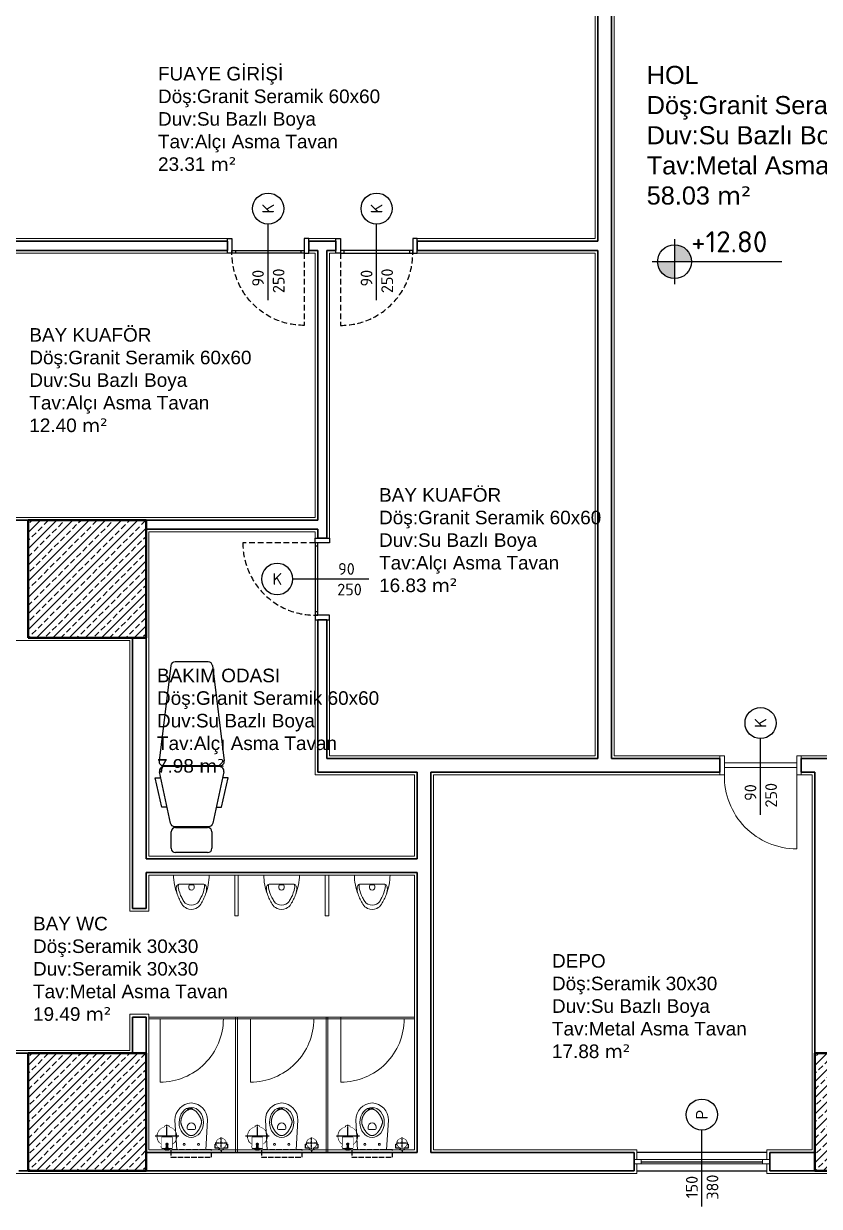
# Model space of a CAD drawing. Header units: millimetres. Extents: x 1443065 to 1517367, y 3763150 to 3779068.
# Drawn here: x 1501148 to 1502028, y 3765808 to 3767116 of the extents above; entities that cross this region are included whole.
import ezdxf
from ezdxf.enums import TextEntityAlignment as Align

# ---------------------------------------------------------------- set-up
doc = ezdxf.new("R2010")
doc.units = ezdxf.units.MM
doc.set_wipeout_variables(frame=1)
for name, pattern in [('ACAD_ISO02W100', [15, 12, -3]), ('HIDDEN', [9.525, 6.35, -3.175]), ('HIDDEN2', [0.1875, 0.125, -0.0625])]:
    doc.linetypes.add(name, pattern=pattern)
for name, color, linetype in [('1 vitrifiye', 141, 'Continuous'), ('1-Tefriş', 51, 'Continuous'), ('HATCH 1', 253, 'Continuous'), ('HIDDEN', 124, 'HIDDEN'), ('m-DOG_', 4, 'Continuous'), ('m-DOG_gor', 8, 'Continuous'), ('m-TAR_duvar', 8, 'Continuous'), ('m-TFR_vitrifiye', 1, 'Continuous'), ('m-YAZ_kot', 7, 'Continuous'), ('m-YAZ_poz', 7, 'Continuous'), ('SANITARY', 152, 'Continuous'), ('SANITARY 1', 124, 'Continuous')]:
    doc.layers.add(name, color=color, linetype=linetype)
for name, color, linetype, lineweight in [('D-tefris', 252, 'Continuous', 0), ('DUVAR', 2, 'Continuous', 35), ('MAHAL', 52, 'Continuous', 13), ('MERDIVEN', 4, 'Continuous', 20), ('SIVA', 3, 'Continuous', 9), ('TASIYICI', 170, 'Continuous', 50), ('TEFRIS', 165, 'Continuous', 15)]:
    doc.layers.add(name, color=color, linetype=linetype, lineweight=lineweight)
doc.styles.add('mono', font='isocpeur.ttf')
doc.styles.get("Standard").update_dxf_attribs({"font": 'arial.ttf'})

# ---------------------------------------------------------------- blocks, each defined once
blk = doc.blocks.new('m-penpoz')
blk.add_line((0, -1.625), (0, 0))
blk.add_circle((0, 0.332), 0.332)
blk.add_attdef('POZNO', text='', height=0.18).set_placement((0, 0.332), align=Align.MIDDLE)
blk.add_attdef('HEIGHT', text='', height=0.18, rotation=90).set_placement((0.069, -1.625), align=Align.TOP_LEFT)
blk.add_attdef('WIDTH', text='', height=0.18, rotation=90).set_placement((0, -1.625), align=Align.BOTTOM_LEFT)
blk = doc.blocks.new('A$C00621B5F')
at = {"layer": 'HATCH 1'}
for points in [[(57, -100), (-57, -100)], [(57, -101), (-57, -101)], [(57, -102), (-57, -102)], [(57, -104), (-57, -104)], [(57, -107), (-57, -107)], [(57, -110), (-57, -110)], [(57, -115), (-57, -115)], [(57, -122), (-57, -122)]]:
    blk.add_lwpolyline(points, dxfattribs=at)
at = {"layer": 'SANITARY'}
blk.add_lwpolyline([(-20, -20), (-20, 0), (20, 0), (20, -20), (57, -20), (57, -140), (-57, -140), (-57, -40), (-59, -40, -1), (-59, -32), (-57, -32), (-57, -20)], format="xyb", close=True, dxfattribs=at)
at = {"layer": 'SANITARY 1'}
for points in [[(-20, -20), (-20, -20), (-20, 0), (20, 0), (20, -20), (0, -20)], [(-59, -32), (-57, -32)], [(-59, -40), (-57, -40)], [(-57, -32), (-19, -32)], [(-19, -40), (-57, -40)], [(-2, -53), (0, -20), (0, -10), (-20, -10), (-20, -20), (-18, -53)], [(-1, -32), (54, -32), (54, -40), (-1, -40)]]:
    blk.add_lwpolyline(points, dxfattribs=at)
blk.add_circle((-10, -62), 12.5, dxfattribs=at)
blk.add_arc((-59, -36), 4, 90, 270, dxfattribs=at)
blk.add_wipeout([(-57, -20), (-20, -20), (-20, -10), (-20, 0), (20, 0), (20, -20), (57, -20), (57, -140), (-57, -140), (-57, -40), (-59, -40), (-60, -40), (-60, -40), (-61, -39), (-61, -39), (-62, -39), (-62, -38), (-62, -38), (-63, -37), (-63, -37), (-63, -36), (-63, -35), (-63, -35), (-62, -34), (-62, -34), (-62, -33), (-61, -33), (-61, -32), (-60, -32), (-60, -32), (-59, -32), (-57, -32)]).dxf.layer = 'SANITARY 1'
blk = doc.blocks.new('A$C34477918')
at = {"layer": 'SANITARY'}
blk.add_lwpolyline([(-48, 25), (0, 25), (0, -25), (-48, -25, -0.804346), (-253, -20), (-265, -20), (-265, 20), (-253, 20, -0.804515), (-48, 25)], format="xyb", close=True, dxfattribs=at)
at = {"layer": 'SANITARY 1'}
blk.add_lwpolyline([(-265, 20), (-253, 20, 0.087238), (-253, -20), (-265, -20)], format="xyb", close=True, dxfattribs=at)
blk.add_lwpolyline([(-48, 25, 0.784465), (-48, 25), (0, 25), (0, -25), (-48, -25)], format="xyb", dxfattribs=at)
blk.add_arc((-150, 0), 105, 346.2259, 13.7741, dxfattribs=at)
at = {"color": 124}
for points in [[(-253, 20), (-254, 16), (-254, 12), (-255, 8), (-255, 4), (-255, 0), (-255, -3), (-255, -6), (-254, -10), (-254, -14), (-253, -17), (-253, -20), (-265, -20), (-265, 20)], [(-48, 25), (-47, 19), (-46, 13), (-45, 6), (-45, 0), (-45, -6), (-46, -12), (-46, -17), (-48, -25), (0, -25), (0, 25)]]:
    blk.add_wipeout(points, dxfattribs=at).dxf.layer = 'SANITARY'
at = {"color": 21}
blk.add_wipeout([(-45, 0), (-46, 13), (-48, 26), (-52, 38), (-57, 50), (-64, 61), (-72, 71), (-82, 80), (-92, 88), (-103, 94), (-115, 99), (-128, 103), (-140, 105), (-153, 105), (-166, 104), (-179, 101), (-191, 97), (-203, 91), (-213, 84), (-223, 75), (-232, 66), (-239, 55), (-245, 44), (-250, 32), (-253, 19), (-255, 6), (-255, -6), (-253, -19), (-250, -32), (-245, -44), (-239, -55), (-232, -66), (-223, -75), (-213, -84), (-203, -91), (-191, -97), (-179, -101), (-166, -104), (-153, -105), (-140, -105), (-128, -103), (-115, -99), (-103, -94), (-92, -88), (-82, -80), (-72, -71), (-64, -61), (-57, -50), (-52, -38), (-48, -26), (-46, -13)], dxfattribs=at).dxf.layer = 'SANITARY'
at = {"layer": 'HIDDEN'}
for points in [[(-24, 0), (-276, 0)], [(-150, 130), (-150, -130)]]:
    blk.add_lwpolyline(points, dxfattribs=at)
blk = doc.blocks.new('A$C168D751E')
blk.add_wipeout([(0, 0), (17, 0), (18, 0), (18, 0), (19, 0), (19, -1), (19, -1), (20, -2), (20, -2), (20, -2), (20, -3), (20, -4), (20, -15), (56, -15), (57, -14), (59, -12), (60, -11), (62, -10), (63, -10), (65, -10), (66, -10), (68, -11), (70, -11), (71, -12), (72, -13), (73, -14), (74, -15), (74, -16), (75, -17), (75, -19), (75, -21), (75, -23), (74, -24), (73, -26), (72, -27), (71, -28), (69, -29), (68, -30), (67, -30), (65, -30), (64, -30), (62, -30), (61, -29), (60, -28), (59, -28), (58, -27), (57, -26), (57, -26), (56, -25), (20, -25), (20, -37), (20, -38), (19, -39), (18, -40), (18, -40), (17, -40), (0, -40)]).dxf.layer = 'SANITARY 1'
at = {"layer": 'SANITARY'}
blk.add_lwpolyline([(0, 0), (0, -40), (17, -40, 0.391502), (20, -37), (20, -25), (56, -25, 3.732498), (56, -15), (20, -15), (20, -4, 0.457252), (17, 0)], format="xyb", close=True, dxfattribs=at)
at = {"layer": 'SANITARY 1'}
blk.add_lwpolyline([(17, 0), (0, 0), (0, -40), (17, -40, 0.414214), (20, -37), (20, -3, 0.414214)], format="xyb", close=True, dxfattribs=at)
for points in [[(20, -15), (56, -15)], [(20, -25), (56, -25)]]:
    blk.add_lwpolyline(points, dxfattribs=at)
blk.add_circle((65, -20), 5, dxfattribs=at)
blk.add_arc((65, -20), 10, 209.9966, 150.0034, dxfattribs=at)
blk = doc.blocks.new('wc k')
at = {"layer": '1-Tefriş', "linetype": 'HIDDEN2', "ltscale": 0.5}
blk.add_line((431501.1, 73803.4, 1380.7), (431492.1, 73803.4, 1380.7), dxfattribs=at)
at = {"layer": '1-Tefriş'}
for points, elevation in [([(431496, 73810.2), (431496, 73804.6)], 1380.7), ([(431496, 73802.2), (431496, 73796.6), (431500.2, 73796.6), (431500.2, 73810.2), (431496, 73810.2)], 1380.7), ([(431494, 73800.9), (431495, 73800.9), (431495, 73805.7), (431494, 73805.7)], 0), ([(431495, 73802.2), (431497, 73802.2), (431497, 73804.6), (431495, 73804.6)], 0)]:
    blk.add_lwpolyline(points, dxfattribs=dict(at, elevation=elevation))
blk = doc.blocks.new('klozet2')
at = {"layer": '1 vitrifiye', "color": 4, "linetype": 'Continuous', "lineweight": 0}
for p, q in [((0, 16), (-33, 18)), ((0, 0), (0, 16)), ((-25.3, 4.5), (-23.6, 4.5)), ((-22.6, -3.5), (-22.6, 3.5)), ((-25.3, -4.5), (-23.6, -4.5))]:
    blk.add_line(p, q, dxfattribs=at)
blk.add_circle((-6.2, 8), 1.07, dxfattribs=at)
for centre, radius, start, end in [((-33.1, -0.9), 18.9, 89.5656, 177.338), ((-25.3, 0), 4.5, 90, 180), ((-25.3, 0), 4.5, 180, 270), ((-23.6, 3.5), 1, 0, 90), ((-23.6, -3.5), 1, 270, 0)]:
    blk.add_arc(centre, radius, start, end, dxfattribs=at)
at = {"layer": '1-Tefriş', "xscale": -1}
blk.add_blockref('wc k', (431494, -73770.3, -1380.7), dxfattribs=at)
at = {"layer": 'SANITARY', "color": 65, "xscale": 0.1, "yscale": 0.1, "zscale": 0.1, "rotation": 359.9999658251877}
blk.add_blockref('A$C34477918', (-0.1, -26.9), dxfattribs=at)
at = {"layer": '1 vitrifiye', "color": 4, "linetype": 'Continuous', "lineweight": 0}
blk.add_circle((-6.2, -8), 1.07, dxfattribs=at)
blk.add_arc((-33.1, 0.9), 18.9, 182.662, 270.4344, dxfattribs=at)
blk.add_ellipse((-30.4, 0), major_axis=(-16.6, 0.1), ratio=0.812391, dxfattribs=at)
at = {"layer": 'TEFRIS', "color": 4, "linetype": 'Continuous'}
blk.add_lwpolyline([(-45, 0), (-45, 0.1), (-45, 0.3), (-45, 0.4), (-45, 0.6), (-45, 0.7), (-44.9, 0.9), (-44.9, 1), (-44.9, 1.1), (-44.8, 1.3), (-44.8, 1.4), (-44.8, 1.6), (-44.7, 1.7), (-44.7, 1.8), (-44.6, 2), (-44.6, 2.1), (-44.5, 2.2), (-44.5, 2.4), (-44.4, 2.5), (-44.4, 2.7), (-44.3, 2.8), (-44.2, 2.9), (-44.1, 3.1), (-44.1, 3.2), (-44, 3.3), (-43.9, 3.5), (-43.8, 3.6), (-43.7, 3.7), (-43.7, 3.8), (-43.6, 4), (-43.5, 4.1), (-43.4, 4.2), (-43.3, 4.4), (-43.2, 4.5), (-43.1, 4.6), (-43, 4.7), (-42.9, 4.9), (-42.8, 5), (-42.7, 5.1), (-42.4, 5.3), (-42.2, 5.6), (-42, 5.8), (-41.7, 6.1), (-41.5, 6.3), (-41.2, 6.5), (-40.9, 6.7), (-40.7, 7), (-40.4, 7.2), (-40.1, 7.4), (-39.8, 7.6), (-39.6, 7.8), (-39.3, 8), (-39, 8.2), (-38.7, 8.4), (-38.4, 8.5), (-38.1, 8.7), (-37.8, 8.9), (-37.5, 9.1), (-37.2, 9.2), (-36.9, 9.4), (-36.6, 9.5), (-36.3, 9.7), (-36.1, 9.8), (-35.8, 10), (-35.5, 10.1), (-35.2, 10.2), (-34.9, 10.4), (-34.6, 10.5), (-34.4, 10.6), (-34.1, 10.7), (-33.9, 10.8), (-33.6, 10.9), (-33.3, 11), (-33.1, 11), (-32.9, 11.1), (-32.6, 11.2), (-32.4, 11.2), (-32.2, 11.3), (-32, 11.3), (-31.8, 11.4), (-31.6, 11.4), (-31.4, 11.4), (-31.3, 11.4), (-31.1, 11.4), (-30.9, 11.5), (-30.8, 11.4), (-30.6, 11.4), (-30.4, 11.4), (-30.2, 11.4), (-30, 11.3), (-29.7, 11.3), (-29.5, 11.3), (-29.3, 11.2), (-29, 11.1), (-28.8, 11.1), (-28.5, 11), (-28.2, 10.9), (-27.9, 10.8), (-27.6, 10.7), (-27.3, 10.6), (-27, 10.5), (-26.7, 10.4), (-26.4, 10.3), (-26.1, 10.2), (-25.8, 10), (-25.5, 9.9), (-25.2, 9.7), (-24.8, 9.6), (-24.5, 9.4), (-24.2, 9.3), (-23.9, 9.1), (-23.5, 8.9), (-23.2, 8.8), (-22.9, 8.6), (-22.6, 8.4), (-22.3, 8.2), (-21.9, 8), (-21.6, 7.8), (-21.3, 7.6), (-21, 7.4), (-20.7, 7.2), (-20.4, 7), (-20.1, 6.7), (-19.8, 6.5), (-19.5, 6.3), (-19.3, 6.1), (-19, 5.8), (-18.9, 5.7), (-18.7, 5.6), (-18.6, 5.4), (-18.5, 5.3), (-18.4, 5.2), (-18.2, 5.1), (-18.1, 4.9), (-18, 4.8), (-17.9, 4.7), (-17.8, 4.6), (-17.7, 4.4), (-17.6, 4.3), (-17.5, 4.2), (-17.4, 4), (-17.3, 3.9), (-17.2, 3.8), (-17.1, 3.6), (-17, 3.5), (-16.9, 3.4), (-16.8, 3.2), (-16.7, 3.1), (-16.7, 2.9), (-16.6, 2.8), (-16.5, 2.7), (-16.4, 2.5), (-16.4, 2.4), (-16.3, 2.2), (-16.3, 2.1), (-16.2, 1.9), (-16.2, 1.8), (-16.1, 1.6), (-16.1, 1.5), (-16, 1.4), (-16, 1.2), (-16, 1.1), (-15.9, 0.9), (-15.9, 0.8), (-15.9, 0.6), (-15.9, 0.5), (-15.9, 0.3), (-15.9, 0.2), (-15.9, 0), (-15.9, -0.1), (-15.9, -0.3), (-15.9, -0.4), (-15.9, -0.6), (-15.9, -0.7), (-15.9, -0.9), (-16, -1), (-16, -1.2), (-16, -1.3), (-16.1, -1.5), (-16.1, -1.6), (-16.1, -1.7), (-16.2, -1.9), (-16.2, -2), (-16.3, -2.2), (-16.3, -2.3), (-16.4, -2.4), (-16.5, -2.6), (-16.5, -2.7), (-16.6, -2.9), (-16.7, -3), (-16.8, -3.1), (-16.8, -3.3), (-16.9, -3.4), (-17, -3.5), (-17.1, -3.7), (-17.2, -3.8), (-17.3, -3.9), (-17.4, -4.1), (-17.5, -4.2), (-17.6, -4.3), (-17.7, -4.5), (-17.8, -4.6), (-17.9, -4.7), (-18, -4.8), (-18.1, -5), (-18.2, -5.1), (-18.3, -5.2), (-18.4, -5.3), (-18.6, -5.5), (-18.8, -5.7), (-19.1, -5.9), (-19.3, -6.2), (-19.6, -6.4), (-19.9, -6.6), (-20.1, -6.9), (-20.4, -7.1), (-20.7, -7.3), (-21, -7.5), (-21.3, -7.7), (-21.6, -7.9), (-21.9, -8.1), (-22.2, -8.3), (-22.5, -8.5), (-22.8, -8.7), (-23.1, -8.8), (-23.4, -9), (-23.7, -9.2), (-24, -9.3), (-24.3, -9.5), (-24.7, -9.7), (-25, -9.8), (-25.3, -9.9), (-25.6, -10.1), (-25.9, -10.2), (-26.2, -10.3), (-26.4, -10.4), (-26.7, -10.6), (-27, -10.7), (-27.3, -10.8), (-27.6, -10.9), (-27.8, -10.9), (-28.1, -11), (-28.4, -11.1), (-28.6, -11.2), (-28.8, -11.2), (-29.1, -11.3), (-29.3, -11.3), (-29.5, -11.4), (-29.7, -11.4), (-29.9, -11.4), (-30.1, -11.4), (-30.3, -11.5), (-30.4, -11.5), (-30.6, -11.5), (-30.9, -11.5), (-31.1, -11.4), (-31.4, -11.4), (-31.6, -11.4), (-31.8, -11.4), (-32.1, -11.4), (-32.3, -11.4), (-32.5, -11.4), (-32.7, -11.3), (-33, -11.3), (-33.2, -11.3), (-33.4, -11.2), (-33.6, -11.2), (-33.8, -11.2), (-34, -11.1), (-34.2, -11.1), (-34.4, -11), (-34.6, -11), (-34.8, -11), (-35, -10.9), (-35.2, -10.9), (-35.4, -10.8), (-35.6, -10.7), (-35.8, -10.7), (-36, -10.6), (-36.1, -10.6), (-36.3, -10.5), (-36.5, -10.4), (-36.7, -10.4), (-36.8, -10.3), (-37, -10.2), (-37.2, -10.2), (-37.3, -10.1), (-37.5, -10), (-37.7, -10), (-37.8, -9.9), (-38, -9.8), (-38.1, -9.7), (-38.3, -9.7), (-38.4, -9.6), (-38.6, -9.5), (-38.9, -9.3), (-39.2, -9.2), (-39.4, -9), (-39.7, -8.8), (-39.9, -8.6), (-40.2, -8.5), (-40.4, -8.3), (-40.7, -8.1), (-40.9, -7.9), (-41.1, -7.7), (-41.3, -7.5), (-41.5, -7.3), (-41.7, -7.1), (-41.9, -6.9), (-42.1, -6.8), (-42.2, -6.6), (-42.4, -6.4), (-42.6, -6.2), (-42.7, -6), (-42.8, -5.8), (-43, -5.6), (-43.1, -5.5), (-43.2, -5.3), (-43.4, -5.1), (-43.5, -4.9), (-43.6, -4.8), (-43.7, -4.6), (-43.8, -4.4), (-43.9, -4.3), (-43.9, -4.1), (-44, -4), (-44.1, -3.9), (-44.2, -3.6), (-44.3, -3.4), (-44.4, -3.2), (-44.5, -3), (-44.5, -2.9), (-44.6, -2.8), (-44.8, -2.2), (-44.9, -1.6), (-45.1, -1.1), (-45.3, -0.7), (-45.4, -0.3), (-45.6, 0.1), (-45.6, 0.3), (-45.7, 0.4), (-45.8, 0.5), (-45.8, 0.7), (-45.9, 0.8), (-45.9, 0.9), (-46, 1), (-46, 1.1), (-46.1, 1.1), (-46.1, 1.2), (-46.2, 1.3), (-46.2, 1.3), (-46.3, 1.3), (-46.3, 1.4), (-46.3, 1.4), (-46.4, 1.4), (-46.4, 1.4), (-46.4, 1.4), (-46.5, 1.4), (-46.5, 1.4), (-46.5, 1.3), (-46.5, 1.3), (-46.5, 1.3), (-46.6, 1.2), (-46.6, 1.2), (-46.6, 1.1), (-46.6, 1.1), (-46.6, 1), (-46.6, 0.9), (-46.6, 0.8), (-46.6, 0.7), (-46.6, 0.5), (-46.6, 0.3), (-46.6, 0), (-46.6, -0.2), (-46.6, -0.4), (-46.6, -0.7), (-46.5, -0.9), (-46.5, -1.2), (-46.5, -1.5), (-46.4, -1.7), (-46.4, -2), (-46.3, -2.2), (-46.3, -2.5), (-46.2, -2.8), (-46.2, -3), (-46.1, -3.2), (-46.1, -3.5), (-46, -3.7), (-46, -3.9), (-45.9, -4), (-45.8, -4.2), (-45.8, -4.3), (-45.8, -4.3), (-45.7, -4.4), (-45.7, -4.5), (-45.7, -4.5), (-45.7, -4.5), (-45.6, -4.6), (-45.6, -4.6), (-45.6, -4.6), (-45.5, -4.7), (-45.5, -4.7), (-45.5, -4.7), (-45.5, -4.7), (-45.4, -4.6), (-45.4, -4.6), (-45.4, -4.6), (-45.4, -4.5), (-45.3, -4.5), (-45.3, -4.4), (-45.3, -4.4), (-45.3, -4.3), (-45.2, -4.2), (-45.2, -4.1), (-45.2, -4), (-45.2, -3.9), (-45.2, -3.7), (-45.1, -3.6), (-45.1, -3.4), (-45.1, -3.3), (-45.1, -3.1), (-45.1, -2.7), (-45, -2.3), (-45, -1.8), (-45, -1.2), (-45, -0.7), (-45, 0)], close=True, dxfattribs=at)
at = {"layer": 'SANITARY', "color": 65}
for name, p, xscale, yscale, zscale, rotation in [('A$C34477918', (0.1, 33.1, -1380.7), 0.05, 0.05, 0.05, 359.9999658251877), ('A$C00621B5F', (0, -26.9), -0.1, 0.1, 0.1, 269.9999658251876)]:
    blk.add_blockref(name, p, dxfattribs=dict(at, xscale=xscale, yscale=yscale, zscale=zscale, rotation=rotation))
at = {"layer": '1 vitrifiye', "color": 4, "linetype": 'Continuous', "lineweight": 0}
for p, q in [((0, 0), (0, -16)), ((0, -16), (-33, -18))]:
    blk.add_line(p, q, dxfattribs=at)
at = {"layer": 'SANITARY', "color": 124, "xscale": -0.1, "yscale": 0.1, "zscale": 0.1}
blk.add_blockref('A$C168D751E', (0, -24.9), dxfattribs=at)
at = {"layer": '1 vitrifiye', "color": 4, "linetype": 'ACAD_ISO02W100', "ltscale": 0.5}
blk.add_lwpolyline([(0, -22.5), (8, -22.5), (8, 22.5), (0, 22.5)], close=True, dxfattribs=at)
blk = doc.blocks.new('A$C00DA5D96')
for p, q in [((0, 381), (197, 381)), ((74, 280), (197, 280)), ((183, 274), (213, 274)), ((395, 381), (197, 381)), ((321, 280), (197, 280)), ((168, 244), (168, 259)), ((228, 244), (228, 259))]:
    blk.add_line(p, q)
for centre, radius, start, end in [((602, 387), 602, 180.6485, 201.2624), ((70, 241), 39.4, 83.5556, 176.5846), ((132, 253), 79.8, 162.6637, 191.578), ((183, 259), 15, 90, 180), ((213, 259), 15, 0, 90), ((325, 241), 39.4, 3.4154, 96.4444), ((263, 253), 79.8, 348.422, 17.3363), ((-207, 387), 602, 338.7376, 359.3515), ((213, 231), 183, 176.1501, 199.9016), ((593, 366), 586, 199.5848, 211.6591), ((394, 296), 345, 189.856, 208.6524), ((670, 429), 651, 207.2122, 211.4214), ((198, 244), 30, 180, 0), ((-275, 429), 651, 328.5786, 332.7878), ((-198, 366), 586, 328.3409, 340.4152), ((1, 296), 345, 331.3476, 350.144), ((182, 231), 183, 340.0984, 3.8499), ((196, 121), 120, 211.6331, 245.8136), ((190, 140), 91.1, 214.0275, 274.6304), ((197, 104), 105, 241.3789, 298.6211), ((205, 140), 91.1, 265.3696, 325.9725), ((199, 121), 120, 294.1864, 328.3669)]:
    blk.add_arc(centre, radius, start, end)
blk = doc.blocks.new('pisuar')
at = {"layer": 'D-tefris', "xscale": 0.1, "yscale": 0.1, "zscale": 0.1, "rotation": 180}
blk.add_blockref('A$C00DA5D96', (9192, -27004.6), dxfattribs=at)
blk = doc.blocks.new('Masaj Koltuığu')
at = {"layer": 'm-TFR_vitrifiye'}
for p, q in [((-17.7, 211), (17.7, 211)), ((-22.5, 188), (-22.5, 206.2)), ((22.5, 206.2), (22.5, 188)), ((17.7, 183.3), (-17.7, 183.3)), ((-33.1, 160.5), (-40.5, 128.2)), ((-27.2, 160.5), (-33.1, 160.5)), ((27.2, 160.5), (33.1, 160.5)), ((33.1, 160.5), (40.5, 128.2)), ((-40.5, 128.2), (-34.1, 128.2)), ((40.5, 128.2), (34.1, 128.2)), ((-23, 4.1), (-36, 109.4)), ((-31.3, 114.9), (31.3, 114.9)), ((-30.8, 115.8), (30.8, 115.8)), ((23, 4.1), (36, 109.4)), ((-18.3, 0), (18.3, 0))]:
    blk.add_line(p, q, dxfattribs=at)
at = {"layer": 'm-TFR_vitrifiye', "elevation": 0}
blk.add_lwpolyline([(-35.5, 121.6), (-23.3, 178.5, -0.353653), (-18.6, 182.3), (18.6, 182.3, -0.353653), (23.3, 178.5), (35.5, 121.6)], format="xyb", dxfattribs=at)
at = {"layer": 'm-TFR_vitrifiye'}
for centre, start, end in [((-17.7, 206.2), 90, 180), ((17.7, 206.2), 360, 90), ((-17.7, 188), 180, 270), ((17.7, 188), 270, 360), ((-30.8, 120.6), 167.9052, 270), ((30.8, 120.6), 270, 12.0948), ((-31.3, 110.1), 90, 187.7266), ((31.3, 110.1), 352.2734, 90), ((-18.3, 4.8), 187.7266, 270), ((18.3, 4.8), 270, 352.2734)]:
    blk.add_arc(centre, 4.78, start, end, dxfattribs=at)
blk = doc.blocks.new('90lık Kqpı')
at = {"layer": 'm-DOG_', "linetype": 'HIDDEN'}
blk.add_line((-8, -5), (-88, -5), dxfattribs=at)
at = {"layer": 'm-DOG_'}
for p, q in [((-5, -8.8), (-8, -8.8)), ((-5, -81.2), (-8, -81.2))]:
    blk.add_line(p, q, dxfattribs=at)
for points in [[(8, 0), (8, -5), (-8, -5), (-8, 0)], [(-8, -5), (-8, -85), (-5, -85), (-5, -5)], [(8, -90), (8, -85), (-8, -85), (-8, -90)]]:
    blk.add_lwpolyline(points, close=True, dxfattribs=at)
at = {"layer": 'm-DOG_', "linetype": 'HIDDEN'}
blk.add_arc((-8, -5), 80, 180, 270, dxfattribs=at)
blk = doc.blocks.new('m-plankot')
h = blk.add_hatch(color=256)
h.paths.add_polyline_path([(0, 0.144), (0, 0), (0.144, 0, 0.414214)])
h.paths.add_polyline_path([(0, -0.144), (0, 0), (-0.144, 0, 0.414214)])
for p, q in [((0, 0.192), (0, -0.192)), ((0.914, 0), (-0.192, 0))]:
    blk.add_line(p, q)
blk.add_circle((0, 0), 0.144)
blk.add_attdef('INCEKOT', (0.187, 0.1), '', height=0.18)
blk.add_attdef('KABAKOT', text='', height=0.18).set_placement((0.187, -0.1), align=Align.TOP_LEFT)

msp = doc.modelspace()

# ---------------------------------------------------------------- hatches: boundary and pattern name
at = {"layer": 'm-TAR_duvar'}
h = msp.add_hatch(dxfattribs=at)
h.set_pattern_fill('ANSI33', color=256, scale=2)
h.set_pattern_definition([(45, (78491.978, -90835.454), (-8.98025612, 8.98025612), []), (45, (78500.958, -90835.454), (-8.98025612, 8.98025612), [6.35, -3.175])])
h.paths.add_polyline_path([(1501153.4, 3766436.6), (1501283.8, 3766436.6), (1501283.8, 3766566.6), (1501153.4, 3766566.6)])
h = msp.add_hatch(dxfattribs=at)
h.set_pattern_fill('ANSI33', color=256, scale=2)
h.set_pattern_definition([(45, (78491.978, -90835.454), (-8.98025612, 8.98025612), []), (45, (78500.958, -90835.454), (-8.98025612, 8.98025612), [6.35, -3.175])])
h.paths.add_polyline_path([(1501153.4, 3766436.6), (1501283.8, 3766436.6), (1501283.8, 3766566.6), (1501153.4, 3766566.6)])
h = msp.add_hatch(dxfattribs=at)
h.set_pattern_fill('ANSI33', color=256, scale=2)
h.set_pattern_definition([(45, (78491.978, -91424.947), (-8.98025612, 8.98025612), []), (45, (78500.958, -91424.947), (-8.98025612, 8.98025612), [6.35, -3.175])])
h.paths.add_polyline_path([(1501153.4, 3765847.1), (1501283.8, 3765847.1), (1501283.8, 3765977.1), (1501153.4, 3765977.1)])
h = msp.add_hatch(dxfattribs=at)
h.set_pattern_fill('ANSI33', color=256, scale=2)
h.set_pattern_definition([(45, (78491.978, -91424.947), (-8.98025612, 8.98025612), []), (45, (78500.958, -91424.947), (-8.98025612, 8.98025612), [6.35, -3.175])])
h.paths.add_polyline_path([(1501153.4, 3765847.1), (1501283.8, 3765847.1), (1501283.8, 3765977.1), (1501153.4, 3765977.1)])
h = msp.add_hatch(dxfattribs=at)
h.set_pattern_fill('ANSI33', color=256, scale=2)
h.set_pattern_definition([(45, (79361.977, -91424.947), (-8.98025612, 8.98025612), []), (45, (79370.957, -91424.947), (-8.98025612, 8.98025612), [6.35, -3.175])])
h.paths.add_polyline_path([(1502023.4, 3765847.1), (1502154, 3765847.1), (1502153.8, 3765977.1), (1502023.4, 3765977.1)])

# ---------------------------------------------------------------- linework, layer by layer
at = {"layer": 'DUVAR'}
for p, q in [((1501783.4, 3766880.1), (1501783.4, 3767202.8)), ((1501798.4, 3767202.8), (1501798.4, 3766551.6)), ((1501783.4, 3766880.1), (1501783.4, 3766875.1)), ((1501373.8, 3766875.1), (1501058.3, 3766875.1)), ((1501373.8, 3766865.1), (1501373.8, 3766875.1)), ((1501493.8, 3766875.1), (1501463.8, 3766875.1)), ((1501463.8, 3766865.1), (1501463.8, 3766875.1)), ((1501493.8, 3766865.1), (1501493.8, 3766875.1)), ((1501783.4, 3766875.1), (1501583.8, 3766875.1)), ((1501583.8, 3766865.1), (1501583.8, 3766875.1)), ((1501373.8, 3766865.1), (1501058.3, 3766865.1)), ((1501473.8, 3766865.1), (1501463.8, 3766865.1)), ((1501473.8, 3766566.6), (1501473.8, 3766865.1)), ((1501493.8, 3766865.1), (1501483.8, 3766865.1)), ((1501483.8, 3766546.6), (1501483.8, 3766865.1)), ((1501783.4, 3766865.1), (1501583.8, 3766865.1)), ((1501783.4, 3766865.1), (1501783.4, 3766546.6)), ((1501153.4, 3766566.6), (1501058.3, 3766566.6)), ((1501283.8, 3766566.6), (1501473.8, 3766566.6)), ((1501283.8, 3766556.6), (1501473.8, 3766556.6)), ((1501473.8, 3766546.6), (1501473.8, 3766556.6)), ((1501473.8, 3766546.6), (1501483.8, 3766546.6)), ((1501783.4, 3766546.6), (1501783.4, 3766303.1)), ((1501798.4, 3766551.6), (1501798.4, 3766436.6)), ((1501473.8, 3766288.1), (1501473.8, 3766456.6)), ((1501473.8, 3766456.6), (1501483.8, 3766456.6)), ((1501483.8, 3766303.1), (1501483.8, 3766456.6)), ((1501268.8, 3766436.6), (1501268.8, 3766137.1)), ((1501283.8, 3766191.9), (1501283.8, 3766436.6)), ((1501783.4, 3766436.6), (1501783.4, 3766303.1)), ((1501798.4, 3766436.6), (1501798.4, 3766303.1)), ((1501783.4, 3766303.1), (1501483.8, 3766303.1)), ((1501918.4, 3766303.1), (1501798.4, 3766303.1)), ((1501918.4, 3766288.1), (1501918.4, 3766303.1)), ((1502048.4, 3766303.1), (1502008.4, 3766303.1)), ((1502008.4, 3766288.1), (1502008.4, 3766303.1)), ((1501583.6, 3766288.1), (1501473.8, 3766288.1)), ((1501583.6, 3766288.1), (1501583.6, 3766191.9)), ((1501918.4, 3766288.1), (1501598.6, 3766288.1)), ((1501598.6, 3766288.1), (1501598.6, 3765867.1)), ((1502023.4, 3766288.1), (1502008.4, 3766288.1)), ((1502023.4, 3765977.1), (1502023.4, 3766288.1)), ((1501283.8, 3766191.9), (1501473.8, 3766191.9)), ((1501473.8, 3766191.9), (1501583.6, 3766191.9)), ((1501268.8, 3766137.1), (1501268.8, 3766178.1)), ((1501283.8, 3766177.1), (1501583.6, 3766177.1)), ((1501283.8, 3766137.1), (1501283.8, 3766177.1)), ((1501583.6, 3766177.1), (1501583.6, 3765867.1)), ((1501283.8, 3766137.1), (1501283.8, 3766168.1)), ((1501268.8, 3766137.1), (1501283.8, 3766137.1)), ((1501283.8, 3766137.1), (1501273.8, 3766137.1)), ((1501268.8, 3766017.1), (1501283.8, 3766017.1)), ((1501268.8, 3765977.1), (1501268.8, 3766017.1)), ((1501268.8, 3766017.1), (1501268.8, 3765977.1)), ((1501283.8, 3766017.1), (1501273.8, 3766017.1)), ((1501283.8, 3766017.1), (1501283.8, 3765977.1)), ((1501153.4, 3765977.1), (1501053.3, 3765977.1)), ((1501283.8, 3765867.1), (1501583.6, 3765867.1)), ((1501283.8, 3765867.1), (1501583.6, 3765867.1)), ((1501283.8, 3765867.1), (1501583.6, 3765867.1)), ((1501598.6, 3765867.1), (1501823.5, 3765867.1)), ((1501738.6, 3765867.1), (1501603.8, 3765867.1)), ((1501823.5, 3765867.1), (1501823.5, 3765847.1)), ((1501973.5, 3765867.1), (1502023.4, 3765867.1)), ((1501973.5, 3765867.1), (1501973.5, 3765847.1)), ((1501143.1, 3765847.1), (1501153.4, 3765847.1)), ((1501283.8, 3765847.1), (1501823.5, 3765847.1)), ((1501973.5, 3765847.1), (1502023.4, 3765847.1))]:
    msp.add_line(p, q, dxfattribs=at)
at = {"layer": 'm-DOG_gor', "linetype": 'Continuous'}
for p, q in [((1501970.5, 3765867.1), (1501826.5, 3765867.1)), ((1501826.5, 3765847.1), (1501970.5, 3765847.1)), ((1501831.5, 3765857.1), (1501965.5, 3765857.1))]:
    msp.add_line(p, q, dxfattribs=at)
at = {"layer": 'MERDIVEN'}
for p, q in [((1502003.4, 3766293.1), (1502003.4, 3766203.1)), ((1501286.8, 3766017.1), (1501580.6, 3766017.1)), ((1501382.8, 3766017.1), (1501382.8, 3765867.1)), ((1501384.8, 3766017.1), (1501384.8, 3765867.1)), ((1501482.8, 3766017.1), (1501482.8, 3765867.1)), ((1501484.8, 3766017.1), (1501484.8, 3765867.1)), ((1501499.3, 3766015.1), (1501499.3, 3766017.1)), ((1501286.8, 3766015.1), (1501580.6, 3766015.1)), ((1501299.3, 3766015.1), (1501299.3, 3765945.1)), ((1501399.3, 3766015.1), (1501399.3, 3765945.1)), ((1501499.3, 3766015.1), (1501499.3, 3765945.1))]:
    msp.add_line(p, q, dxfattribs=at)
for points in [[(1501923.4, 3766285.1), (1501923.4, 3766306.1), (1501918.4, 3766306.1), (1501918.4, 3766285.1)], [(1502008.4, 3766285.1), (1502008.4, 3766306.1), (1502003.4, 3766306.1), (1502003.4, 3766285.1)], [(1501923.4, 3766298.1), (1501923.4, 3766293.1), (1502003.4, 3766293.1), (1502003.4, 3766298.1)], [(1501385.8, 3766129.1), (1501381.8, 3766129.1), (1501381.8, 3766174.1), (1501385.8, 3766174.1)], [(1501481.8, 3766129.1), (1501485.8, 3766129.1), (1501485.8, 3766174.1), (1501481.8, 3766174.1)], [(1501823.5, 3765854.6), (1501831.5, 3765854.6), (1501831.5, 3765859.6), (1501823.5, 3765859.6)], [(1501965.5, 3765859.6), (1501831.5, 3765859.6), (1501831.5, 3765854.6), (1501965.5, 3765854.6)], [(1501965.5, 3765854.6), (1501973.5, 3765854.6), (1501973.5, 3765859.6), (1501965.5, 3765859.6)]]:
    msp.add_lwpolyline(points, close=True, dxfattribs=at)
for centre, radius, start, end in [((1502003.4, 3766283.1), 80, 178.5854, 270), ((1501299.3, 3766015.1), 70, 270, 0.0001), ((1501399.3, 3766015.1), 70, 270, 0.0001), ((1501499.3, 3766015.1), 70, 270, 0.0001)]:
    msp.add_arc(centre, radius, start, end, dxfattribs=at)
at = {"layer": 'SIVA'}
for p, q in [((1501493.8, 3766878.1), (1501463.8, 3766878.1)), ((1502053.4, 3766306.1), (1502008.4, 3766306.1))]:
    msp.add_line(p, q, dxfattribs=at)
for points in [[(1501970.5, 3765854.6), (1501970.5, 3765844.1), (1504649.4, 3765844.1), (1504649.4, 3768859.6), (1503776.8, 3768859.6), (1503776.3, 3769450.1), (1501795.9, 3769450.1)], [(1501565.5, 3767199.8), (1501780.4, 3767199.8), (1501780.4, 3766878.1), (1501583.8, 3766878.1)], [(1501918.4, 3766306.1), (1501801.4, 3766306.1), (1501801.4, 3767199.8), (1501816.6, 3767199.8)], [(1501061.3, 3766938.4), (1501061.3, 3766878.1), (1501373.8, 3766878.1)], [(1501463.8, 3766862.1), (1501470.8, 3766862.1), (1501470.8, 3766569.6), (1501061.3, 3766569.6), (1501061.3, 3766862.1), (1501373.8, 3766862.1)], [(1501493.8, 3766862.1), (1501486.8, 3766862.1), (1501486.8, 3766546.6)], [(1501486.8, 3766456.6), (1501486.8, 3766306.1), (1501780.4, 3766306.1), (1501780.4, 3766862.1), (1501583.8, 3766862.1)], [(1501470.8, 3766546.6), (1501470.8, 3766553.6), (1501286.8, 3766553.6), (1501286.8, 3766194.9), (1501580.6, 3766194.9), (1501580.6, 3766285.1), (1501470.8, 3766285.1), (1501470.8, 3766456.6)], [(1501918.4, 3766285.1), (1501601.6, 3766285.1), (1501601.6, 3765870.1), (1501826.5, 3765870.1), (1501826.5, 3765859.6)], [(1502008.4, 3766285.1), (1502020.4, 3766285.1), (1502020.4, 3765870.1), (1501970.5, 3765870.1), (1501970.5, 3765859.6)]]:
    msp.add_lwpolyline(points, dxfattribs=at)
at = {"layer": 'TASIYICI'}
for points in [[(1501153.4, 3766436.6), (1501283.8, 3766436.6), (1501283.8, 3766566.6), (1501153.4, 3766566.6)], [(1501153.4, 3766436.6), (1501283.8, 3766436.6), (1501283.8, 3766566.6), (1501153.4, 3766566.6)], [(1501153.4, 3765847.1), (1501283.8, 3765847.1), (1501283.8, 3765977.1), (1501153.4, 3765977.1)], [(1501153.4, 3765847.1), (1501283.8, 3765847.1), (1501283.8, 3765977.1), (1501153.4, 3765977.1)], [(1502023.4, 3765847.1), (1502154, 3765847.1), (1502153.8, 3765977.1), (1502023.4, 3765977.1)]]:
    msp.add_lwpolyline(points, close=True, dxfattribs=at)

# ---------------------------------------------------------------- block references
at = {"layer": 'm-TFR_vitrifiye', "rotation": 179.9999340045746}
msp.add_blockref('Masaj Koltuığu', (1501334.2, 3766409.9), dxfattribs=at)
at = {"layer": 'm-TFR_vitrifiye', "extrusion": (0, 0, -1), "xscale": -1, "zscale": -1, "rotation": 179.9992601334406}
for p in [(-1510506.5, 3739131.6), (-1510706.5, 3739131.6)]:
    msp.add_blockref('pisuar', p, dxfattribs=at)
at = {"layer": 'm-TFR_vitrifiye', "extrusion": (0, 0, -1), "zscale": -1, "rotation": 180.0007398665593}
msp.add_blockref('pisuar', (-1492261.1, 3739131.6), dxfattribs=at)
at = {"layer": 'm-YAZ_kot'}
ref = msp.add_blockref('m-plankot', (1501868.3, 3766852.6), dxfattribs=dict(at, xscale=129.9375, yscale=129.9375, zscale=129.9375))
ref.add_attrib('INCEKOT', '+12.80', dxfattribs={"layer": '0', "height": 23.39, "rotation": 0, "style": 'mono'}).set_placement((1501886.7, 3766855.9), align=Align.BOTTOM_LEFT)
at = {"layer": 'm-YAZ_poz'}
ref = msp.add_blockref('m-penpoz', (1501418.8, 3766894.1), dxfattribs=dict(at, xscale=51.83999999999998, yscale=51.83999999999998, zscale=51.83999999999998, rotation=0.0004505966874107999))
ref.add_attrib('WIDTH', '90', dxfattribs={"layer": '0', "height": 12.96, "rotation": 90, "style": 'mono'}).set_placement((1501418, 3766843.6), align=Align.BOTTOM_RIGHT)
ref.add_attrib('HEIGHT', '250', dxfattribs={"layer": '0', "height": 12.96, "rotation": 90, "style": 'mono'}).set_placement((1501440.8, 3766845), align=Align.BOTTOM_RIGHT)
ref.add_attrib('POZNO', 'K', dxfattribs={"layer": '0', "height": 13, "rotation": 90, "style": 'mono'}).set_placement((1501418.8, 3766911.3), align=Align.MIDDLE_CENTER)
ref = msp.add_blockref('m-penpoz', (1501538.8, 3766894.1), dxfattribs=dict(at, xscale=51.83999999999998, yscale=51.83999999999998, zscale=51.83999999999998, rotation=0.0004505966874107999))
ref.add_attrib('WIDTH', '90', dxfattribs={"layer": '0', "height": 12.96, "rotation": 90, "style": 'mono'}).set_placement((1501538, 3766843.6), align=Align.BOTTOM_RIGHT)
ref.add_attrib('HEIGHT', '250', dxfattribs={"layer": '0', "height": 12.96, "rotation": 90, "style": 'mono'}).set_placement((1501560.8, 3766845), align=Align.BOTTOM_RIGHT)
ref.add_attrib('POZNO', 'K', dxfattribs={"layer": '0', "height": 13, "rotation": 90, "style": 'mono'}).set_placement((1501538.8, 3766911.3), align=Align.MIDDLE_CENTER)
ref = msp.add_blockref('m-penpoz', (1501446, 3766501.6), dxfattribs=dict(at, xscale=-51.83999999999998, yscale=51.83999999999998, zscale=51.83999999999998, rotation=89.99954940331261))
ref.add_attrib('WIDTH', '90', dxfattribs={"layer": '0', "height": 12.96, "style": 'mono'}).set_placement((1501514.6, 3766502.4), align=Align.BOTTOM_RIGHT)
ref.add_attrib('HEIGHT', '250', dxfattribs={"layer": '0', "height": 12.96, "style": 'mono'}).set_placement((1501522.4, 3766479.6), align=Align.BOTTOM_RIGHT)
ref.add_attrib('POZNO', 'K', dxfattribs={"layer": '0', "height": 13, "style": 'mono'}).set_placement((1501429, 3766501.6), align=Align.MIDDLE_CENTER)
ref = msp.add_blockref('m-penpoz', (1501963.4, 3766325.1), dxfattribs=dict(at, xscale=51.83999999999998, yscale=51.83999999999998, zscale=51.83999999999998, rotation=0.0004505966874107999))
ref.add_attrib('WIDTH', '90', dxfattribs={"layer": '0', "height": 12.96, "rotation": 90, "style": 'mono'}).set_placement((1501962.6, 3766274.6), align=Align.BOTTOM_RIGHT)
ref.add_attrib('HEIGHT', '250', dxfattribs={"layer": '0', "height": 12.96, "rotation": 90, "style": 'mono'}).set_placement((1501985.4, 3766276), align=Align.BOTTOM_RIGHT)
ref.add_attrib('POZNO', 'K', dxfattribs={"layer": '0', "height": 13, "rotation": 90, "style": 'mono'}).set_placement((1501963.4, 3766342.3), align=Align.MIDDLE_CENTER)
ref = msp.add_blockref('m-penpoz', (1501898.5, 3765891.9), dxfattribs=dict(at, xscale=51.83999999999998, yscale=51.83999999999998, zscale=51.83999999999998, rotation=0.0004505966874107999))
ref.add_attrib('WIDTH', '150', dxfattribs={"layer": '0', "height": 12.96, "rotation": 90, "style": 'mono'}).set_placement((1501897.8, 3765841.4), align=Align.BOTTOM_RIGHT)
ref.add_attrib('HEIGHT', '380', dxfattribs={"layer": '0', "height": 12.96, "rotation": 90, "style": 'mono'}).set_placement((1501920.6, 3765842.8), align=Align.BOTTOM_RIGHT)
ref.add_attrib('POZNO', 'P', dxfattribs={"layer": '0', "height": 13, "rotation": 90, "style": 'mono'}).set_placement((1501898.5, 3765909.1), align=Align.MIDDLE_CENTER)
at = {"layer": 'TEFRIS', "color": 6, "lineweight": 18, "xscale": -1, "rotation": 270}
msp.add_blockref('90lık Kqpı', (1501463.8, 3766870.1), dxfattribs=at)
at = {"layer": 'TEFRIS', "color": 6, "lineweight": 18, "rotation": 90.00000000000001}
msp.add_blockref('90lık Kqpı', (1501493.8, 3766870.1), dxfattribs=at)
at = {"layer": 'TEFRIS', "color": 6, "lineweight": 18}
msp.add_blockref('90lık Kqpı', (1501478.8, 3766546.6), dxfattribs=at)

# ---------------------------------------------------------------- texts
at = {"layer": 'MAHAL', "attachment_point": 7}
for s, insert, char_height, width in [('{\\f@Arial Unicode MS|b0|i0|c162|p34;FUAYE GİRİŞİ\\PDöş:Granit Seramik 60x60\\PDuv:Su Bazlı Boya\\PTav:Alçı Asma Tavan\\P23.31 \\fVerdana|b0|i0|c162|p34;m²}', (1501297, 3766952.8), 15, 257.583), ('{\\f@Arial Unicode MS|b0|i0|c162|p34;HOL\\PDöş:Granit Seramik 60x60\\PDuv:Su Bazlı Boya\\PTav:Metal Asma Tavan\\P58.03 \\fVerdana|b0|i0|c162|p34;m²}', (1501837.5, 3766915.5), 20, 398.172), ('{\\f@Arial Unicode MS|b0|i0|c162|p34;BAY KUAFÖR\\PDöş:Granit Seramik 60x60\\PDuv:Su Bazlı Boya\\PTav:Alçı Asma Tavan\\P12.40 \\fVerdana|b0|i0|c162|p34;m²}', (1501154.7, 3766663.9), 15, 257.583), ('{\\f@Arial Unicode MS|b0|i0|c162|p34;BAY KUAFÖR\\PDöş:Granit Seramik 60x60\\PDuv:Su Bazlı Boya\\PTav:Alçı Asma Tavan\\P16.83 \\fVerdana|b0|i0|c162|p34;m²}', (1501541.5, 3766486.9), 15, 257.583), ('{\\f@Arial Unicode MS|b0|i0|c162|p34;BAKIM ODASI\\PDöş:Granit Seramik 60x60\\PDuv:Su Bazlı Boya\\PTav:Alçı Asma Tavan\\P7.98 \\fVerdana|b0|i0|c162|p34;m²}', (1501295.9, 3766287.2), 15, 257.583), ('{\\f@Arial Unicode MS|b0|i0|c162|p34;BAY WC\\PDöş:Seramik 30x30\\PDuv:Seramik 30x30\\PTav:Metal Asma Tavan\\P19.49 \\fVerdana|b0|i0|c162|p34;m²}', (1501158.8, 3766012.7), 15, 257.583), ('{\\f@Arial Unicode MS|b0|i0|c162|p34;DEPO\\PDöş:Seramik 30x30\\PDuv:Su Bazlı Boya\\PTav:Metal Asma Tavan\\P17.88 \\fVerdana|b0|i0|c162|p34;m²}', (1501732.7, 3765971.5), 15, 257.583)]:
    msp.add_mtext(s, dxfattribs=dict(at, insert=insert, char_height=char_height, width=width))

# ---------------------------------------------------------------- next in the draw order: block references
at = {"layer": '1 vitrifiye', "extrusion": (0, 0, -1), "xscale": -1, "zscale": -1, "rotation": 90}
for p in [(-1501333.8, 3765870.1), (-1501433.8, 3765870.1)]:
    msp.add_blockref('klozet2', p, dxfattribs=at)
at = {"layer": 'm-TFR_vitrifiye', "extrusion": (0, 0, -1), "xscale": -1, "zscale": -1, "rotation": 90}
msp.add_blockref('klozet2', (-1501533.8, 3765870.1), dxfattribs=at)

# ---------------------------------------------------------------- next in the draw order: linework, layer by layer
at = {"layer": 'SIVA'}
for points in [[(1501826.5, 3765854.6), (1501826.5, 3765844.1), (1499505.8, 3765844.1), (1499505.8, 3765950.1), (1499560.8, 3765950.1), (1499560.8, 3766433.6), (1499505.8, 3766433.6), (1499505.8, 3766539.6), (1499516.3, 3766539.6)], [(1501056.3, 3766426.6), (1501056.3, 3766433.6), (1501265.8, 3766433.6), (1501265.8, 3766134.1), (1501286.8, 3766134.1), (1501286.8, 3766174.1), (1501580.6, 3766174.1), (1501580.6, 3765870.1), (1501286.8, 3765870.1), (1501286.8, 3766020.1), (1501265.8, 3766020.1), (1501265.8, 3765980.1), (1501056.3, 3765980.1), (1501056.3, 3766290.1), (1501116.3, 3766290.1), (1501116.3, 3766306.1), (1501056.3, 3766306.1), (1501056.3, 3766336.6)]]:
    msp.add_lwpolyline(points, dxfattribs=at)

doc.saveas('drawing.dxf')
